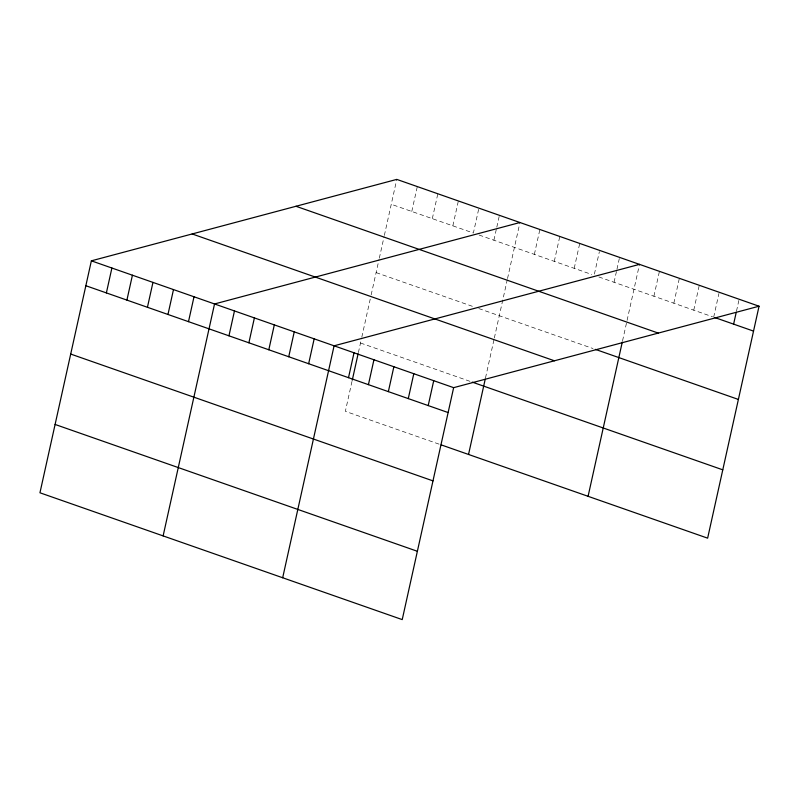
<?xml version="1.0" encoding="UTF-8"?>
<svg xmlns="http://www.w3.org/2000/svg" width="799" height="799" viewBox="0 0 799 799"><rect width="100%" height="100%" fill="white"/><g stroke="black" fill="none" stroke-linecap="round" stroke-linejoin="round"><path stroke-width="0.6" stroke-dasharray="4 3" d="M351.999 381.363L345.358 411.335L440.019 444.474M358.381 352.599L361.548 338.317M361.807 337.138L370.906 296.069M371.165 294.901L379.036 259.425M379.305 258.227L384.089 236.644M384.349 235.445L396.773 179.395M411.785 211.465L417.308 186.576M432.319 218.656L437.832 193.767M452.843 225.837L458.366 200.948M478.631 209.328L473.378 233.028L391.26 204.284M493.902 240.219L496.529 228.364M496.798 227.176L499.425 215.331M485.502 377.917L494.082 339.195M494.341 338.027L507.255 279.77M507.525 278.571L519.949 222.512M534.361 254.382L539.874 229.493M554.286 261.353L559.799 236.464M574.211 268.324L579.724 243.445M594.396 274.117L599.39 251.605M614.061 282.277L616.688 270.432M616.948 269.243L619.575 257.388M622.551 340.803L626.806 321.617M627.075 320.419L639.5 264.369M653.912 296.229L659.425 271.34M673.837 303.211L679.35 278.322M693.762 310.182L699.275 285.293M713.687 317.153L718.94 293.453M736.498 311.101L738.865 300.434M479.08 235.026L591.789 274.486M598.821 276.943L712.508 316.744M376.109 272.609L473.058 306.546M478.761 308.544L593.048 348.554M360.509 343.011L469.992 381.333"/><path stroke-width="1.2" d="M759.05 306.217L396.773 179.395L91.366 260.834L39.95 492.783L402.227 619.605L453.642 387.665L759.05 306.217L707.634 538.166L441.158 444.873M106.377 292.913L111.9 268.025M126.911 300.094L132.424 275.206M147.435 307.285L152.959 282.397M167.97 314.476L173.483 289.588M188.494 321.657L194.017 296.769M163.126 535.899L214.541 303.96L519.949 222.512M228.953 335.82L234.467 310.931M248.879 342.801L254.392 317.912M268.804 349.772L274.317 324.883M288.729 356.753L294.242 331.865M308.654 363.725L314.167 338.836M282.676 577.757L334.092 345.807L639.5 264.369M348.504 377.677L354.017 352.788M352.269 380.164L358.112 353.797M368.429 384.649L373.942 359.76M388.354 391.63L393.867 366.741M408.279 398.601L413.792 373.712M428.204 405.582L433.717 380.694M468.534 454.461L485.243 379.086M588.084 496.309L622.291 342.002M733.612 324.134L736.239 312.279M714.855 317.573L753.537 331.106M295.99 206.272L658.266 333.093M595.395 349.373L738.386 399.44M192.16 233.957L554.426 360.788M472.269 382.132L722.775 469.832M91.366 260.834L453.642 387.665M85.853 285.722L448.129 412.554M70.702 354.057L432.978 480.878M55.101 424.449L417.368 551.28"/></g></svg>
